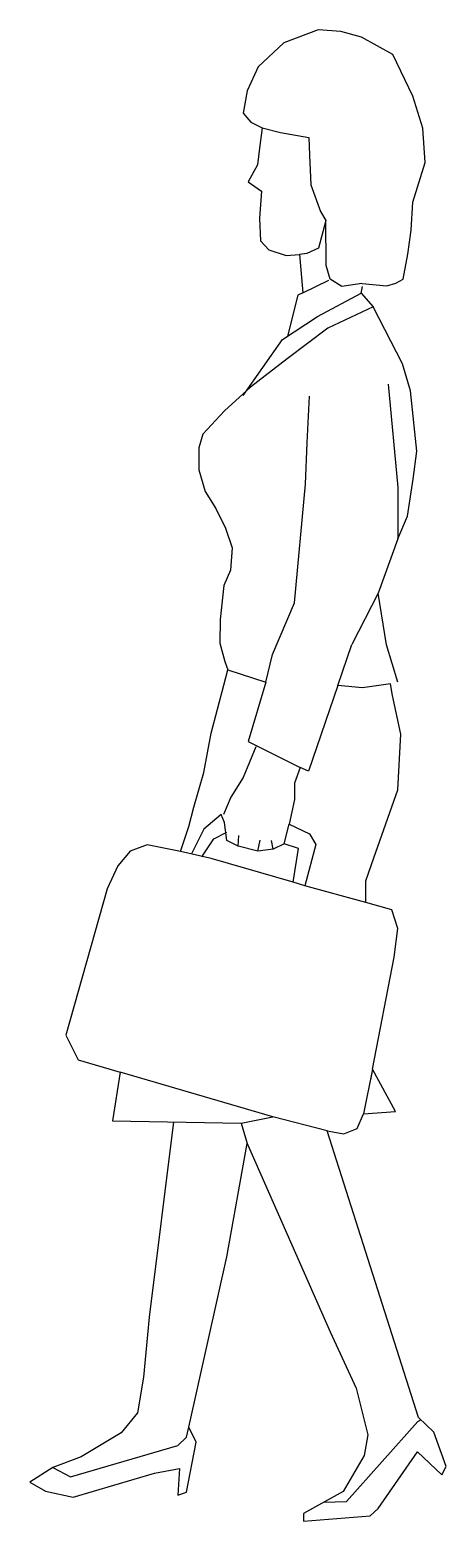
# Model space of a CAD drawing. Extents: x 5720.17 to 5720.65, y -1412.07 to -1410.38.
import ezdxf

# ---------------------------------------------------------------- set-up
doc = ezdxf.new("R2010")
doc.units = 0
doc.header["$MEASUREMENT"] = 0
doc.layers.get('0').update_dxf_attribs({"linetype": 'CONTINUOUS'})

msp = doc.modelspace()

# ---------------------------------------------------------------- linework, layer by layer
for p, q in [((5720.5014, -1410.384), (5720.4623, -1410.3987)), ((5720.5268, -1410.386), (5720.5014, -1410.384)), ((5720.5502, -1410.3923), (5720.5268, -1410.386)), ((5720.4623, -1410.3987), (5720.4334, -1410.4261)), ((5720.586, -1410.4118), (5720.5502, -1410.3923)), ((5720.6086, -1410.4594), (5720.586, -1410.4118)), ((5720.4334, -1410.4261), (5720.4207, -1410.4531)), ((5720.4207, -1410.4531), (5720.4163, -1410.4785)), ((5720.6197, -1410.4955), (5720.6086, -1410.4594)), ((5720.4163, -1410.4785), (5720.425, -1410.4888)), ((5720.425, -1410.4888), (5720.4377, -1410.4951)), ((5720.4377, -1410.4951), (5720.4349, -1410.5182)), ((5720.4377, -1410.4951), (5720.4584, -1410.5003)), ((5720.4584, -1410.5003), (5720.4907, -1410.5059)), ((5720.4907, -1410.5059), (5720.4915, -1410.5261)), ((5720.6225, -1410.5344), (5720.6197, -1410.4955)), ((5720.4349, -1410.5182), (5720.4326, -1410.5372)), ((5720.4326, -1410.5372), (5720.4218, -1410.5563)), ((5720.4915, -1410.5261), (5720.4931, -1410.5598)), ((5720.6086, -1410.5793), (5720.6225, -1410.5344)), ((5720.4218, -1410.5563), (5720.4369, -1410.567)), ((5720.4369, -1410.567), (5720.4349, -1410.5975)), ((5720.4931, -1410.5598), (5720.5038, -1410.59)), ((5720.5038, -1410.59), (5720.5098, -1410.6003)), ((5720.6066, -1410.611), (5720.6086, -1410.5793)), ((5720.4349, -1410.5975), (5720.4361, -1410.6233)), ((5720.5098, -1410.6003), (5720.5018, -1410.6317)), ((5720.5105, -1410.6511), (5720.5098, -1410.6003)), ((5720.4361, -1410.6233), (5720.4453, -1410.6333)), ((5720.603, -1410.6384), (5720.6066, -1410.611)), ((5720.4453, -1410.6333), (5720.4651, -1410.64)), ((5720.4651, -1410.64), (5720.4802, -1410.6388)), ((5720.4883, -1410.6376), (5720.4802, -1410.6388)), ((5720.4802, -1410.6388), (5720.4838, -1410.6821)), ((5720.5018, -1410.6317), (5720.4883, -1410.6376)), ((5720.5975, -1410.6666), (5720.603, -1410.6384)), ((5720.5149, -1410.6666), (5720.5105, -1410.6511)), ((5720.4838, -1410.6821), (5720.5133, -1410.6678)), ((5720.528, -1410.6749), (5720.5149, -1410.6666)), ((5720.5506, -1410.6717), (5720.528, -1410.6749)), ((5720.5498, -1410.6825), (5720.5514, -1410.6749)), ((5720.551, -1410.6717), (5720.5792, -1410.6741)), ((5720.5792, -1410.6741), (5720.5891, -1410.6714)), ((5720.5891, -1410.6714), (5720.5975, -1410.6666)), ((5720.4782, -1410.6848), (5720.4667, -1410.7313)), ((5720.4838, -1410.6821), (5720.4782, -1410.6848)), ((5720.5006, -1410.7091), (5720.5498, -1410.6825)), ((5720.5498, -1410.6825), (5720.5637, -1410.6979)), ((5720.4607, -1410.7352), (5720.5006, -1410.7091)), ((5720.5637, -1410.6979), (5720.5121, -1410.7222)), ((5720.5967, -1410.7626), (5720.5637, -1410.6979)), ((5720.5121, -1410.7222), (5720.4663, -1410.7571)), ((5720.4163, -1410.7984), (5720.4607, -1410.7352)), ((5720.4663, -1410.7571), (5720.4246, -1410.7892)), ((5720.6058, -1410.7932), (5720.5967, -1410.7626)), ((5720.4246, -1410.7892), (5720.3953, -1410.8158)), ((5720.5804, -1410.7857), (5720.5915, -1410.9027)), ((5720.6129, -1410.8615), (5720.6058, -1410.7932)), ((5720.4887, -1410.8523), (5720.4915, -1410.7995)), ((5720.3953, -1410.8158), (5720.3706, -1410.8424)), ((5720.3706, -1410.8424), (5720.3659, -1410.8579)), ((5720.3659, -1410.8579), (5720.3659, -1410.8829)), ((5720.4871, -1410.8992), (5720.4887, -1410.8523)), ((5720.609, -1410.8936), (5720.6129, -1410.8615)), ((5720.3659, -1410.8829), (5720.3734, -1410.9075)), ((5720.6026, -1410.9353), (5720.609, -1410.8936)), ((5720.3734, -1410.9075), (5720.3853, -1410.9265)), ((5720.4746, -1411.0337), (5720.4871, -1410.8992)), ((5720.5915, -1410.9027), (5720.5915, -1410.9611)), ((5720.3853, -1410.9265), (5720.3964, -1410.9488)), ((5720.5915, -1410.9611), (5720.6026, -1410.9353)), ((5720.3964, -1410.9488), (5720.404, -1410.9714)), ((5720.5915, -1410.9611), (5720.5693, -1411.0226)), ((5720.404, -1410.9714), (5720.402, -1410.9964)), ((5720.402, -1410.9964), (5720.3945, -1411.0139)), ((5720.3945, -1411.0139), (5720.3917, -1411.0385)), ((5720.5693, -1411.0226), (5720.5395, -1411.0809)), ((5720.5788, -1411.0813), (5720.5693, -1411.0226)), ((5720.3917, -1411.0385), (5720.3901, -1411.0524)), ((5720.4496, -1411.092), (5720.4746, -1411.0337)), ((5720.3901, -1411.0524), (5720.3897, -1411.0793)), ((5720.3897, -1411.0793), (5720.3957, -1411.1)), ((5720.5236, -1411.1274), (5720.5395, -1411.0809)), ((5720.5915, -1411.1234), (5720.5788, -1411.0813)), ((5720.4421, -1411.1234), (5720.4496, -1411.092)), ((5720.3945, -1411.127), (5720.3988, -1411.1095)), ((5720.3957, -1411.1), (5720.3988, -1411.1095)), ((5720.3988, -1411.1095), (5720.4421, -1411.1234)), ((5720.3802, -1411.1813), (5720.3945, -1411.127)), ((5720.4421, -1411.1234), (5720.4218, -1411.1909)), ((5720.5236, -1411.1274), (5720.4903, -1411.2246)), ((5720.5514, -1411.1301), (5720.5236, -1411.1274)), ((5720.5832, -1411.1254), (5720.5514, -1411.1301)), ((5720.5856, -1411.1385), (5720.5832, -1411.1254)), ((5720.5951, -1411.1825), (5720.5856, -1411.1385)), ((5720.3718, -1411.2258), (5720.3802, -1411.1813)), ((5720.5915, -1411.2456), (5720.5951, -1411.1825)), ((5720.4306, -1411.1968), (5720.4163, -1411.2317)), ((5720.4218, -1411.1909), (5720.481, -1411.2202)), ((5720.3603, -1411.2651), (5720.3718, -1411.2258)), ((5720.4163, -1411.2317), (5720.4024, -1411.254)), ((5720.481, -1411.2202), (5720.4746, -1411.2381)), ((5720.4903, -1411.2246), (5720.481, -1411.2202)), ((5720.4746, -1411.2381), (5720.4746, -1411.2567)), ((5720.5645, -1411.3226), (5720.5915, -1411.2456)), ((5720.3548, -1411.2873), (5720.3603, -1411.2651)), ((5720.4024, -1411.254), (5720.3941, -1411.2734)), ((5720.4746, -1411.2567), (5720.4683, -1411.2845)), ((5720.3913, -1411.2734), (5720.3718, -1411.2901)), ((5720.3953, -1411.2825), (5720.3913, -1411.2734)), ((5720.3976, -1411.3032), (5720.3953, -1411.2825)), ((5720.3452, -1411.3155), (5720.3548, -1411.2873)), ((5720.3718, -1411.2901), (5720.3576, -1411.3183)), ((5720.3695, -1411.3214), (5720.383, -1411.3012)), ((5720.383, -1411.3012), (5720.3976, -1411.2937)), ((5720.4107, -1411.3095), (5720.4115, -1411.2972)), ((5720.4627, -1411.3067), (5720.4683, -1411.2845)), ((5720.4683, -1411.2845), (5720.4915, -1411.2956)), ((5720.4915, -1411.2956), (5720.4986, -1411.3075)), ((5720.2881, -1411.3151), (5720.2742, -1411.3318)), ((5720.3075, -1411.3079), (5720.2881, -1411.3151)), ((5720.3452, -1411.3155), (5720.3075, -1411.3079)), ((5720.3802, -1411.3234), (5720.3452, -1411.3155)), ((5720.4107, -1411.3095), (5720.3976, -1411.3032)), ((5720.433, -1411.3151), (5720.4107, -1411.3095)), ((5720.433, -1411.3151), (5720.4357, -1411.3028)), ((5720.4504, -1411.3127), (5720.433, -1411.3151)), ((5720.4504, -1411.3127), (5720.4484, -1411.3032)), ((5720.4627, -1411.3067), (5720.4504, -1411.3127)), ((5720.479, -1411.3123), (5720.4627, -1411.3067)), ((5720.473, -1411.3504), (5720.479, -1411.3123)), ((5720.4986, -1411.3075), (5720.4863, -1411.3544)), ((5720.2742, -1411.3318), (5720.2623, -1411.3579)), ((5720.473, -1411.3504), (5720.3802, -1411.3234)), ((5720.5554, -1411.3488), (5720.5645, -1411.3226)), ((5720.4863, -1411.3544), (5720.473, -1411.3504)), ((5720.5554, -1411.3734), (5720.5554, -1411.3488)), ((5720.2623, -1411.3579), (5720.2155, -1411.5238)), ((5720.5554, -1411.3734), (5720.4863, -1411.3544)), ((5720.5848, -1411.3818), (5720.5554, -1411.3734)), ((5720.5915, -1411.4028), (5720.5848, -1411.3818)), ((5720.5875, -1411.4353), (5720.5915, -1411.4028)), ((5720.5629, -1411.5623), (5720.5875, -1411.4353)), ((5720.2155, -1411.5238), (5720.2238, -1411.5405)), ((5720.2238, -1411.5405), (5720.2294, -1411.5516)), ((5720.2294, -1411.5516), (5720.277, -1411.5655)), ((5720.277, -1411.5655), (5720.2683, -1411.6207)), ((5720.45, -1411.6163), (5720.277, -1411.5655)), ((5720.5629, -1411.5623), (5720.5526, -1411.6131)), ((5720.5629, -1411.5623), (5720.5606, -1411.5742)), ((5720.5887, -1411.6104), (5720.5629, -1411.5623)), ((5720.2683, -1411.6207), (5720.4139, -1411.6235)), ((5720.3373, -1411.6219), (5720.3099, -1411.8433)), ((5720.4139, -1411.6235), (5720.45, -1411.6163)), ((5720.5113, -1411.6322), (5720.45, -1411.6163)), ((5720.5455, -1411.6294), (5720.5526, -1411.6131)), ((5720.5526, -1411.6131), (5720.5887, -1411.6104)), ((5720.4139, -1411.6235), (5720.4207, -1411.6465)), ((5720.6149, -1411.9572), (5720.5113, -1411.6322)), ((5720.5113, -1411.6322), (5720.5304, -1411.6354)), ((5720.5304, -1411.6354), (5720.5455, -1411.6294)), ((5720.3976, -1411.7751), (5720.4207, -1411.6465)), ((5720.4207, -1411.6465), (5720.5149, -1411.86)), ((5720.3548, -1411.9683), (5720.3976, -1411.7751)), ((5720.3099, -1411.8433), (5720.3032, -1411.9116)), ((5720.5149, -1411.86), (5720.5443, -1411.9239)), ((5720.3032, -1411.9116), (5720.2964, -1411.9517)), ((5720.5443, -1411.9239), (5720.5574, -1411.9767)), ((5720.2964, -1411.9517), (5720.2782, -1411.9747)), ((5720.6142, -1411.9617), (5720.6176, -1411.9598)), ((5720.6324, -1411.9739), (5720.6149, -1411.9572)), ((5720.2782, -1411.9747), (5720.2329, -1412.0017)), ((5720.352, -1411.9795), (5720.3548, -1411.9683)), ((5720.3631, -1411.985), (5720.3548, -1411.9683)), ((5720.5333, -1412.0525), (5720.6142, -1411.9617)), ((5720.5574, -1411.9767), (5720.5534, -1412.0001)), ((5720.6463, -1412.0128), (5720.6324, -1411.9739)), ((5720.2206, -1412.0243), (5720.3421, -1411.989)), ((5720.3421, -1411.989), (5720.352, -1411.9795)), ((5720.352, -1412.0418), (5720.3631, -1411.985)), ((5720.2329, -1412.0017), (5720.2008, -1412.014)), ((5720.5534, -1412.0001), (5720.5296, -1412.041)), ((5720.5693, -1412.0604), (5720.6137, -1411.9961)), ((5720.6137, -1411.9961), (5720.6415, -1412.0223)), ((5720.2008, -1412.014), (5720.1746, -1412.0306)), ((5720.2008, -1412.014), (5720.2206, -1412.0243)), ((5720.2238, -1412.0473), (5720.3159, -1412.0203)), ((5720.3159, -1412.0203), (5720.3441, -1412.0148)), ((5720.3441, -1412.0148), (5720.3421, -1412.0453)), ((5720.6415, -1412.0223), (5720.6463, -1412.0128)), ((5720.1746, -1412.0306), (5720.1925, -1412.0406)), ((5720.1925, -1412.0406), (5720.2238, -1412.0473)), ((5720.3421, -1412.0453), (5720.352, -1412.0418)), ((5720.5296, -1412.041), (5720.4848, -1412.066)), ((5720.5078, -1412.0531), (5720.5333, -1412.0525)), ((5720.5602, -1412.0687), (5720.5693, -1412.0604)), ((5720.4848, -1412.066), (5720.4848, -1412.0747)), ((5720.4848, -1412.0747), (5720.5602, -1412.0687))]:
    msp.add_line(p, q)

doc.saveas('drawing.dxf')
